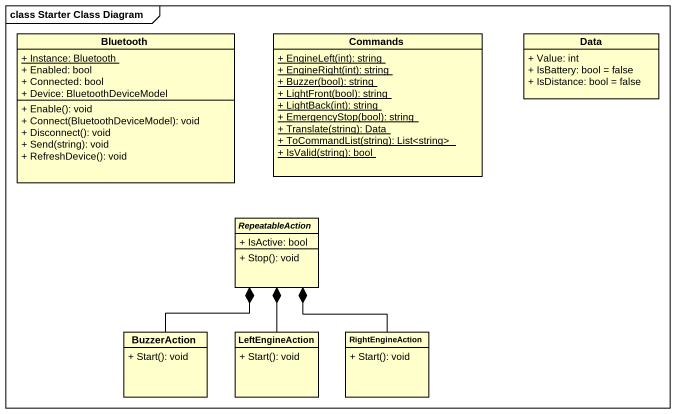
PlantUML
@startuml
mainframe class Starter Class Diagram
hide circle
hide empty members
skinparam classAttributeIconSize 0
class Bluetooth {
  {static} + Instance: Bluetooth
  + Enabled: bool
  + Connected: bool
  + Device: BluetoothDeviceModel
  + Enable(): void
  + Connect(BluetoothDeviceModel): void
  + Disconnect(): void
  + Send(string): void
  + RefreshDevice(): void
}
class Commands {
  {static} + EngineLeft(int): string
  {static} + EngineRight(int): string
  {static} + Buzzer(bool): string
  {static} + LightFront(bool): string
  {static} + LightBack(int): string
  {static} + EmergencyStop(bool): string
  {static} + Translate(string): Data
  {static} + ToCommandList(string): List<string>
  {static} + IsValid(string): bool
}
class Data {
  + Value: int
  + IsBattery: bool = false
  + IsDistance: bool = false
}
abstract class RepeatableAction {
  + IsActive: bool
  + Stop(): void
}
class BuzzerAction {
  + Start(): void
}
class LeftEngineAction {
  + Start(): void
}
class RightEngineAction {
  + Start(): void
}
BuzzerAction -up-* RepeatableAction
LeftEngineAction -up-* RepeatableAction
RightEngineAction -up-* RepeatableAction
@enduml
